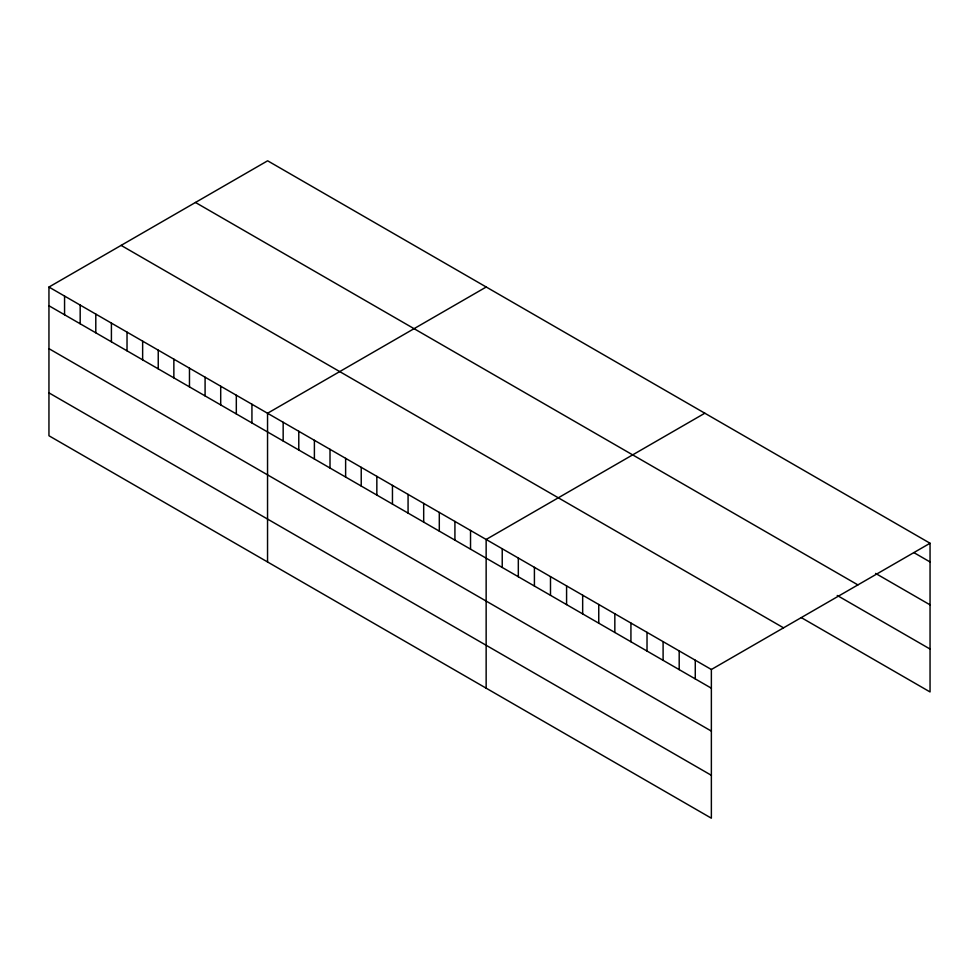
<?xml version="1.0" encoding="UTF-8"?>
<svg xmlns="http://www.w3.org/2000/svg" width="979" height="979" viewBox="0 0 979 979"><rect width="100%" height="100%" fill="white"/><g stroke="black" fill="none" stroke-linecap="round" stroke-linejoin="round"><path stroke-width="1.47" d="M48.95 287.055L711.366 669.501L711.366 818.199L48.95 435.753L48.95 287.055L267.634 160.801L930.05 543.247L930.05 691.945L801.348 617.639M486.233 287.006L267.548 413.26L267.548 561.97M704.831 413.211L486.147 539.466L486.147 688.176M711.366 669.501L930.05 543.247M913.958 552.658L930.05 561.946M875.605 573.413L930.05 604.851M195.47 202.469L857.885 584.904M837.241 595.465L930.05 649.04M121.115 245.386L783.53 627.833M48.95 305.754L711.366 688.2M48.95 348.659L711.366 731.105M48.95 392.86L711.366 775.307M695.274 660.213L695.274 678.912M679.193 650.925L679.193 669.624M663.101 641.637L663.101 660.336M647.021 632.348L647.021 651.047M630.929 623.06L630.929 641.759M614.836 613.772L614.836 632.471M598.756 604.484L598.756 623.182M582.664 595.195L582.664 613.894M566.584 585.907L566.584 604.606M550.492 576.619L550.492 595.318M534.412 567.331L534.412 586.029M518.319 558.042L518.319 576.753M502.227 548.754L502.227 567.465M470.532 530.447L470.532 549.158M454.917 521.44L454.917 540.139M439.302 512.421L439.302 531.132M423.687 503.414L423.687 522.113M408.072 494.395L408.072 513.094M392.457 485.376L392.457 504.087M376.842 476.369L376.842 495.068M361.227 467.35L361.227 486.049M345.624 458.331L345.624 477.042M330.009 449.324L330.009 468.023M314.394 440.305L314.394 459.004M298.779 431.286L298.779 449.997M283.164 422.279L283.164 440.978M251.933 404.241L251.933 422.952M236.318 395.235L236.318 413.933M220.703 386.216L220.703 404.927M205.088 377.196L205.088 395.908M189.473 368.19L189.473 386.889M173.858 359.171L173.858 377.882M158.243 350.164L158.243 368.863M142.64 341.145L142.64 359.844M127.025 332.126L127.025 350.837M111.41 323.119L111.41 341.818M95.795 314.1L95.795 332.799M80.18 305.081L80.18 323.792M64.565 296.074L64.565 314.773"/></g></svg>
